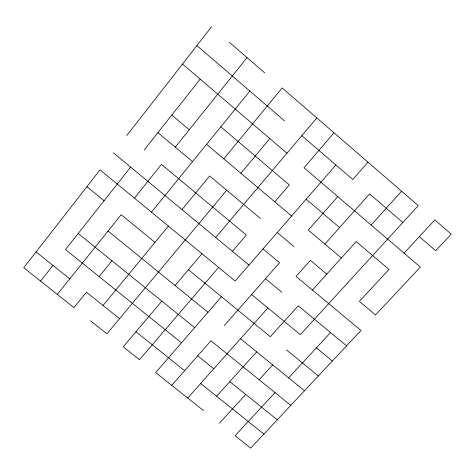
<?xml version="1.0" encoding="UTF-8"?>
<svg xmlns="http://www.w3.org/2000/svg" width="475" height="475" viewBox="0 0 475 475"><rect width="100%" height="100%" fill="white"/><g stroke="black" fill="none" stroke-linecap="round" stroke-linejoin="round"><path stroke-width="0.71" d="M126.801 135.518L211.5 26.867M40.571 281.087L52.957 265.418M130.649 167.129L65.497 249.553L181.498 342.808M144.192 149.999L200.189 79.159M57.297 294.381L121.161 214.7L154.998 242.375M134.425 198.146L161.476 164.386L246.347 235.048L232.394 251.328M175.275 147.179L247.053 57.606M99.127 276.587L111.963 260.787M151.466 212.165L249.844 91.069M103.051 305.461L168.405 226.1M181.978 209.612L209.665 175.987L260.478 218.553M223.784 158.846L282.162 87.958L418.261 205.627L300.348 334.643L251.596 294.536M226.706 190.261L106.899 333.812L90.464 320.744M240.896 173.268L269.83 138.593M161.874 301.138L123.245 346.803L139.496 359.723L218.613 267.407M175.073 285.528L201.976 253.715M215.692 237.506L316.825 117.925M274.799 201.845L289.311 184.917L220.804 126.819M333.996 132.774L304.006 167.764L420.375 267.087L375.535 314.931L359.391 301.411L388.978 269.45L356.155 241.609L312.425 290.065M221.487 296.75L155.658 372.572L203.585 410.673M335.896 164.985L235.155 281.01L100.035 169.854L23.75 267.716L73.928 307.604L86.45 292.19L119.552 318.654M171.724 385.344L210.918 340.783L290.789 405.359M224.307 325.559L279.585 262.723L263.013 248.924M337.767 196.579L308.299 230.078L341.388 257.973M368.018 162.183L352.788 179.497L301.797 135.696M187.696 398.044L267.942 307.984M324.894 244.067L369.58 193.913L402.848 222.49M216.612 396.239L256.654 351.862M371.112 225.037L401.618 191.235M219.379 423.225L245.712 394.422M259.118 379.751L272.692 364.901M275.001 392.593L235.089 435.712L250.711 448.133L360.97 330.481L296.056 276.432L310.383 260.353L326.818 274.123M288.634 377.863L330.553 332.565M404.053 253.157L434.809 219.931L451.25 234.145L435.712 250.723L419.33 236.651M36.064 251.916L69.754 278.843M135.963 331.77L184.627 370.672M200.664 383.491L263.91 434.049M197.689 355.822L213.792 368.76M229.793 381.627L277.269 419.793M78.197 233.486L194.661 327.643M108.062 231.04L207.991 312.295M240.528 338.752L304.481 390.753M86.913 186.687L104.084 200.735M188.438 269.723L270.334 336.704L298.223 305.805L346.584 345.83M286.431 349.867L318.339 375.963M316.403 347.854L332.375 360.988M113.335 152.796L248.995 265.074M265.501 278.73L281.907 292.309M157.914 132.638L192.523 161.625M277.216 232.572L293.847 246.501M171.819 115.051L189.246 129.74M206.572 144.335L291.603 216.006M306.173 199.221L339.595 227.567M182.507 64.066L286.971 153.223M196.905 45.594L284.59 120.911M229.336 42.287L264.664 72.829"/></g></svg>
